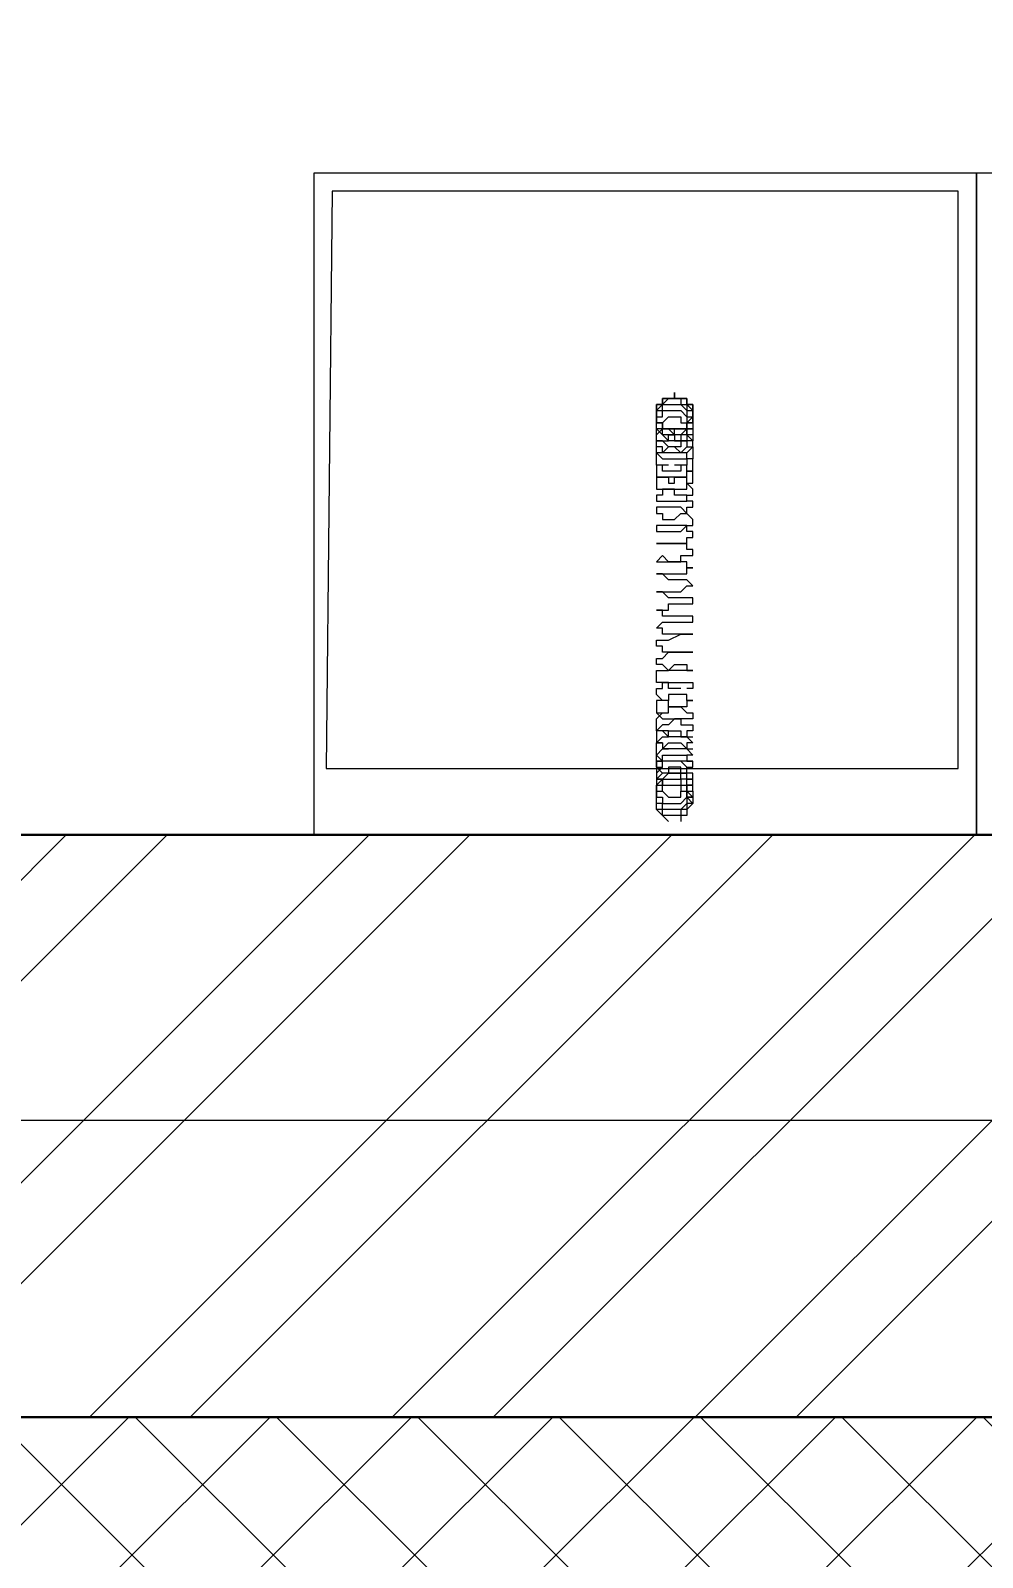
# Model space of a CAD drawing. Header units: millimetres. Extents: x -248073 to 8952771, y -150083 to 710860.
# Drawn here: x -4439 to -3606, y 51012 to 52350 of the extents above; entities that cross this region are included whole.
import ezdxf
from ezdxf.enums import TextEntityAlignment as Align

# ---------------------------------------------------------------- set-up
doc = ezdxf.new("R2018")
doc.units = ezdxf.units.MM
doc.linetypes.add('CENTER', pattern=[2, 1.25, -0.25, 0.25, -0.25])
for name, color, linetype, lineweight in [('АР_Маркер экспликации', 239, 'Continuous', 13), ('АР_Номер помещения', 1, 'Continuous', 25), ('АР_Оси', 193, 'Continuous', 9), ('АР_Сущ Несущая стена', 202, 'Continuous', 30), ('АР_Утеплитель', 250, 'Continuous', 9), ('АР_Штриховка кирпич', 250, 'Continuous', 9)]:
    doc.layers.add(name, color=color, linetype=linetype, lineweight=lineweight)
doc.layers.add('АР_Названия помещений', color=124, linetype='Continuous', lineweight=5, plot=False)
doc.layers.add('ТХ_ВК_оборуд.пищеблок', color=250, linetype='Continuous')
doc.styles.add('ISOCPEUR', font='', dxfattribs={"width": 0.7})
doc.styles.get("Standard").update_dxf_attribs({"font": 'arial.ttf'})
doc.styles.get('ISOCPEUR').set_extended_font_data('ISOCPEUR')

# ---------------------------------------------------------------- blocks, each defined once
blk = doc.blocks.new('*U66')
at = {"color": 8, "style": 'ISOCPEUR', "width": 0.7, "flags": 1}
blk.add_attdef('КАТЕГОРИЯ', (-499.2, -2092.2), '', height=250, dxfattribs=at)
at = {"layer": 'АР_Номер помещения', "color": 8, "style": 'ISOCPEUR', "width": 0.7}
blk.add_attdef('НОМЕР_ПОМЕЩЕНИЯ', text='', height=300, dxfattribs=at).set_placement((2696.7, -2878.4), align=Align.MIDDLE_CENTER)

msp = doc.modelspace()

# ---------------------------------------------------------------- hatches: boundary and pattern name
at = {"layer": 'АР_Утеплитель', "ltscale": 100}
h = msp.add_hatch(dxfattribs=at)
h.set_pattern_fill('ANSI37', color=8, scale=700)
h.set_pattern_definition([(45, (-976790.15, 99707.145), (-61.871843, 61.871843), []), (135, (-976790.15, 99707.145), (-61.871843, -61.871843), [])])
h.paths.add_polyline_path([(-6840.05, 61385), (-6690.05, 61385), (-6690.07, 61385), (-6840.07, 61385)])
h.paths.add_polyline_path([(-6690.06, 52032.29), (-6840.06, 52032.29), (-6840.06, 50985), (-900.18, 50985), (-900.18, 50885), (-750.18, 50885), (-750.18, 51135), (-6690.06, 51135)])
h.paths.add_polyline_path([(-6690.06, 52135), (-6840.06, 52135), (-6840.06, 52032.29), (-6690.06, 52032.29)])
h.paths.add_polyline_path([(-6690.06, 55225), (-6840.06, 55225), (-6840.06, 53315), (-6690.06, 53315)])
h.paths.add_polyline_path([(-6690.06, 58305), (-6840.06, 58305), (-6840.06, 56405), (-6690.06, 56405)])
h.paths.add_polyline_path([(-6840.06, 59485), (-6690.06, 59485), (-6690.06, 61385), (-6840.06, 61385)])
at = {"layer": 'АР_Штриховка кирпич', "ltscale": 100}
h = msp.add_hatch(dxfattribs=at)
h.set_pattern_fill('ANSI32', color=8, scale=500)
h.set_pattern_definition([(45, (-951676.66, 109617.1), (-132.58252, 132.58252), []), (45, (-951588.28, 109617.1), (-132.58252, 132.58252), [])])
h.paths.add_polyline_path([(-6180.06, 52070), (-6690.06, 52070), (-6690.06, 51135), (-750.18, 51135), (-750.06, 50885), (-110.06, 50885), (-110.18, 51645), (-6180.06, 51645)])

# ---------------------------------------------------------------- linework, layer by layer
at = {"layer": 'АР_Оси', "color": 8, "linetype": 'CENTER', "ltscale": 1000}
msp.add_line((-12563.76, 51395), (70614.65, 51395), dxfattribs=at)
at = {"layer": 'АР_Сущ Несущая стена', "color": 8, "ltscale": 100}
for p, q in [((-6180.06, 51645), (-110.18, 51645)), ((-6690.06, 51135), (-750.18, 51135))]:
    msp.add_line(p, q, dxfattribs=at)
at = {"layer": 'ТХ_ВК_оборуд.пищеблок', "color": 8, "lineweight": 0}
for points in [[(-3611.14, 51645), (-3611.14, 52224.99), (-4191.13, 52224.99), (-4191.13, 51645)], [(-3031.15, 51645), (-3031.15, 52224.99), (-3611.14, 52224.99), (-3611.14, 51645)], [(-3627.02, 51703.23), (-3627.02, 52209.11), (-4175.24, 52209.11), (-4180.54, 51703.23)]]:
    msp.add_lwpolyline(points, close=True, dxfattribs=at)
at = {"layer": 'ТХ_ВК_оборуд.пищеблок', "color": 8, "lineweight": 0, "elevation": 0}
for points in [[(-3875.33, 51979.74), (-3880.63, 51979.74), (-3885.92, 51979.74), (-3885.92, 51985.04), (-3891.21, 51985.04), (-3891.21, 51990.33), (-3891.21, 51995.62), (-3885.92, 52000.92), (-3880.63, 52000.92), (-3875.33, 51995.62), (-3875.33, 52000.92), (-3870.04, 52000.92), (-3864.74, 52000.92), (-3864.74, 52006.21), (-3859.45, 52006.21), (-3859.45, 52011.51), (-3859.45, 52016.8), (-3864.74, 52022.1), (-3864.74, 52027.39), (-3870.04, 52027.39), (-3875.33, 52027.39), (-3880.63, 52027.39), (-3885.92, 52027.39), (-3885.92, 52022.1), (-3891.21, 52022.1), (-3891.21, 52016.8), (-3891.21, 52011.51), (-3891.21, 52006.21), (-3885.92, 52006.21), (-3885.92, 52000.92), (-3880.63, 52000.92), (-3875.33, 52000.92), (-3870.04, 52000.92), (-3864.74, 52000.92), (-3870.04, 52000.92), (-3864.74, 52000.92), (-3870.04, 52000.92), (-3864.74, 52000.92), (-3870.04, 52000.92), (-3864.74, 52000.92), (-3870.04, 52000.92), (-3864.74, 52000.92), (-3870.04, 52000.92), (-3864.74, 52000.92), (-3870.04, 52000.92), (-3864.74, 52000.92), (-3870.04, 52000.92), (-3864.74, 52000.92), (-3864.74, 52006.21), (-3864.74, 52000.92), (-3864.74, 52006.21), (-3864.74, 52000.92), (-3864.74, 52006.21), (-3864.74, 52000.92), (-3864.74, 52006.21), (-3864.74, 52000.92), (-3864.74, 52006.21), (-3864.74, 52000.92), (-3864.74, 52006.21), (-3864.74, 52000.92), (-3864.74, 52006.21), (-3864.74, 52000.92), (-3864.74, 52006.21), (-3859.45, 52011.51), (-3859.45, 52016.8), (-3859.45, 52011.51), (-3859.45, 52016.8), (-3859.45, 52011.51), (-3859.45, 52016.8), (-3859.45, 52011.51), (-3859.45, 52016.8), (-3859.45, 52011.51), (-3859.45, 52016.8), (-3859.45, 52011.51), (-3859.45, 52016.8), (-3859.45, 52011.51), (-3859.45, 52016.8), (-3859.45, 52011.51), (-3859.45, 52016.8), (-3859.45, 52022.1), (-3859.45, 52016.8), (-3859.45, 52022.1), (-3864.74, 52022.1), (-3859.45, 52022.1), (-3864.74, 52022.1), (-3859.45, 52022.1), (-3864.74, 52022.1), (-3859.45, 52022.1), (-3864.74, 52022.1), (-3859.45, 52022.1), (-3864.74, 52022.1), (-3859.45, 52022.1), (-3864.74, 52022.1), (-3859.45, 52022.1), (-3864.74, 52022.1), (-3859.45, 52022.1), (-3864.74, 52022.1), (-3864.74, 52027.39), (-3864.74, 52022.1), (-3864.74, 52027.39), (-3870.04, 52027.39), (-3864.74, 52027.39), (-3870.04, 52027.39), (-3864.74, 52027.39), (-3870.04, 52027.39), (-3864.74, 52027.39), (-3870.04, 52027.39), (-3864.74, 52027.39), (-3870.04, 52027.39), (-3864.74, 52027.39), (-3870.04, 52027.39), (-3864.74, 52027.39), (-3870.04, 52027.39), (-3864.74, 52027.39), (-3870.04, 52027.39), (-3875.33, 52027.39), (-3870.04, 52027.39), (-3875.33, 52027.39), (-3870.04, 52027.39), (-3875.33, 52027.39), (-3870.04, 52027.39), (-3875.33, 52027.39), (-3870.04, 52027.39), (-3875.33, 52027.39), (-3870.04, 52027.39), (-3875.33, 52027.39), (-3870.04, 52027.39), (-3875.33, 52027.39), (-3870.04, 52027.39), (-3875.33, 52027.39), (-3875.33, 52032.68), (-3875.33, 52027.39), (-3880.63, 52027.39), (-3885.92, 52027.39), (-3880.63, 52027.39), (-3885.92, 52027.39), (-3885.92, 52022.1), (-3885.92, 52027.39), (-3885.92, 52022.1), (-3885.92, 52027.39), (-3885.92, 52022.1), (-3885.92, 52027.39), (-3885.92, 52022.1), (-3885.92, 52027.39), (-3885.92, 52022.1), (-3885.92, 52027.39), (-3885.92, 52022.1), (-3885.92, 52027.39), (-3885.92, 52022.1), (-3885.92, 52027.39), (-3885.92, 52022.1), (-3891.21, 52022.1), (-3891.21, 52016.8), (-3891.21, 52022.1), (-3891.21, 52016.8), (-3891.21, 52022.1), (-3891.21, 52016.8), (-3891.21, 52022.1), (-3891.21, 52016.8), (-3891.21, 52022.1), (-3891.21, 52016.8), (-3891.21, 52022.1), (-3891.21, 52016.8), (-3891.21, 52022.1), (-3891.21, 52016.8), (-3891.21, 52022.1), (-3891.21, 52016.8), (-3891.21, 52011.51), (-3891.21, 52006.21), (-3885.92, 52006.21), (-3885.92, 52000.92), (-3880.63, 52000.92), (-3875.33, 52000.92), (-3880.63, 52000.92), (-3885.92, 52000.92), (-3885.92, 52006.21), (-3891.21, 52006.21), (-3891.21, 52011.51), (-3891.21, 52016.8), (-3891.21, 52011.51), (-3891.21, 52006.21), (-3885.92, 52006.21), (-3885.92, 52000.92), (-3880.63, 52000.92), (-3875.33, 52000.92), (-3870.04, 52000.92), (-3875.33, 52000.92), (-3880.63, 52000.92), (-3885.92, 52000.92), (-3885.92, 52006.21), (-3891.21, 52006.21), (-3891.21, 52011.51), (-3891.21, 52016.8), (-3891.21, 52011.51), (-3891.21, 52006.21), (-3885.92, 52006.21), (-3885.92, 52000.92), (-3880.63, 52000.92), (-3875.33, 52000.92), (-3870.04, 52000.92), (-3875.33, 52000.92), (-3880.63, 52000.92), (-3885.92, 52000.92), (-3885.92, 52006.21), (-3891.21, 52006.21), (-3891.21, 52011.51), (-3891.21, 52016.8), (-3891.21, 52011.51), (-3891.21, 52006.21), (-3885.92, 52006.21), (-3885.92, 52000.92), (-3880.63, 52000.92), (-3875.33, 52000.92), (-3870.04, 52000.92), (-3875.33, 52000.92), (-3880.63, 52000.92), (-3885.92, 52000.92), (-3885.92, 52006.21), (-3891.21, 52006.21), (-3891.21, 52011.51), (-3891.21, 52016.8), (-3891.21, 52011.51), (-3891.21, 52006.21), (-3885.92, 52006.21), (-3885.92, 52000.92), (-3880.63, 52000.92), (-3875.33, 52000.92), (-3870.04, 52000.92), (-3875.33, 52000.92), (-3880.63, 52000.92), (-3885.92, 52000.92), (-3885.92, 52006.21), (-3891.21, 52006.21), (-3891.21, 52011.51), (-3891.21, 52016.8), (-3891.21, 52011.51), (-3891.21, 52006.21), (-3885.92, 52006.21), (-3885.92, 52000.92), (-3880.63, 52000.92), (-3875.33, 52000.92)], [(-3875.33, 52027.39), (-3875.33, 52032.68), (-3875.33, 52027.39), (-3880.63, 52027.39), (-3885.92, 52027.39)], [(-3875.33, 52027.39), (-3875.33, 52032.68), (-3875.33, 52027.39), (-3880.63, 52027.39), (-3885.92, 52027.39)], [(-3875.33, 52027.39), (-3875.33, 52032.68), (-3875.33, 52027.39), (-3880.63, 52027.39), (-3885.92, 52027.39)], [(-3875.33, 52027.39), (-3875.33, 52032.68), (-3875.33, 52027.39), (-3880.63, 52027.39), (-3885.92, 52027.39)], [(-3875.33, 52027.39), (-3875.33, 52032.68), (-3875.33, 52027.39), (-3880.63, 52027.39), (-3885.92, 52027.39)], [(-3875.33, 52027.39), (-3875.33, 52032.68), (-3875.33, 52027.39), (-3880.63, 52027.39), (-3885.92, 52027.39)], [(-3875.33, 52027.39), (-3875.33, 52032.68), (-3875.33, 52027.39), (-3880.63, 52027.39), (-3885.92, 52027.39)], [(-3875.33, 52027.39), (-3875.33, 52032.68), (-3875.33, 52027.39), (-3880.63, 52027.39), (-3885.92, 52027.39)], [(-3875.33, 52032.68), (-3875.33, 52027.39), (-3875.33, 52032.68)], [(-3875.33, 52027.39), (-3875.33, 52032.68), (-3875.33, 52027.39)], [(-3875.33, 52032.68), (-3875.33, 52027.39), (-3875.33, 52032.68)], [(-3875.33, 52027.39), (-3875.33, 52032.68), (-3875.33, 52027.39)], [(-3880.63, 51985.04), (-3885.92, 51979.74), (-3891.21, 51979.74), (-3891.21, 51985.04), (-3891.21, 51990.33), (-3885.92, 51990.33), (-3880.63, 51990.33), (-3880.63, 51995.62), (-3875.33, 51995.62), (-3875.33, 51990.33), (-3870.04, 51990.33), (-3864.74, 51990.33), (-3864.74, 51985.04), (-3859.45, 51985.04), (-3859.45, 51979.74), (-3859.45, 51974.45), (-3864.74, 51974.45), (-3864.74, 51969.15), (-3870.04, 51969.15), (-3870.04, 51963.86), (-3875.33, 51963.86), (-3880.63, 51963.86), (-3885.92, 51963.86), (-3885.92, 51969.15), (-3891.21, 51969.15), (-3891.21, 51974.45), (-3891.21, 51979.74), (-3885.92, 51974.45), (-3880.63, 51974.45), (-3875.33, 51974.45), (-3870.04, 51974.45), (-3864.74, 51974.45), (-3864.74, 51979.74), (-3859.45, 51985.04), (-3859.45, 51990.33), (-3864.74, 51995.62), (-3864.74, 52000.92), (-3870.04, 52000.92), (-3875.33, 52000.92), (-3880.63, 52000.92), (-3885.92, 52000.92), (-3885.92, 52006.21), (-3891.21, 52006.21), (-3891.21, 52011.51), (-3891.21, 52016.8), (-3885.92, 52022.1), (-3880.63, 52027.39), (-3875.33, 52027.39), (-3870.04, 52027.39), (-3870.04, 52022.1), (-3864.74, 52022.1), (-3864.74, 52016.8), (-3859.45, 52016.8), (-3859.45, 52011.51), (-3859.45, 52006.21), (-3864.74, 52006.21), (-3864.74, 52000.92), (-3870.04, 51995.62), (-3875.33, 51995.62), (-3880.63, 51995.62), (-3885.92, 51995.62), (-3885.92, 52000.92), (-3891.21, 52000.92), (-3891.21, 52006.21), (-3891.21, 52011.51), (-3891.21, 52016.8), (-3885.92, 52016.8), (-3885.92, 52022.1), (-3880.63, 52022.1), (-3875.33, 52022.1), (-3870.04, 52022.1), (-3864.74, 52016.8), (-3864.74, 52011.51), (-3859.45, 52011.51), (-3859.45, 52006.21), (-3859.45, 52000.92), (-3864.74, 52000.92), (-3864.74, 51995.62), (-3870.04, 51995.62), (-3870.04, 51990.33), (-3875.33, 51990.33), (-3880.63, 51990.33), (-3885.92, 51995.62), (-3891.21, 52000.92), (-3891.21, 52006.21), (-3891.21, 52011.51), (-3885.92, 52011.51), (-3885.92, 52016.8), (-3880.63, 52016.8), (-3875.33, 52016.8), (-3870.04, 52016.8), (-3864.74, 52011.51), (-3864.74, 52006.21), (-3859.45, 52011.51), (-3864.74, 52006.21), (-3859.45, 52011.51), (-3864.74, 52006.21), (-3859.45, 52011.51), (-3864.74, 52006.21), (-3859.45, 52011.51), (-3864.74, 52006.21), (-3859.45, 52011.51), (-3864.74, 52006.21), (-3859.45, 52011.51), (-3864.74, 52006.21), (-3859.45, 52011.51), (-3864.74, 52006.21), (-3859.45, 52006.21), (-3859.45, 52000.92), (-3859.45, 51995.62), (-3864.74, 51995.62), (-3864.74, 51990.33), (-3870.04, 51990.33), (-3870.04, 51985.04), (-3875.33, 51985.04), (-3880.63, 51985.04), (-3885.92, 51990.33), (-3891.21, 51990.33), (-3891.21, 51995.62), (-3891.21, 52000.92), (-3891.21, 52006.21), (-3885.92, 52006.21), (-3880.63, 52011.51), (-3875.33, 52011.51), (-3870.04, 52011.51), (-3870.04, 52006.21), (-3864.74, 52006.21), (-3864.74, 52000.92), (-3859.45, 52000.92), (-3859.45, 51995.62), (-3859.45, 51990.33), (-3864.74, 51990.33), (-3864.74, 51985.04), (-3870.04, 51979.74), (-3875.33, 51979.74), (-3880.63, 51979.74)], [(-3891.21, 52022.1), (-3885.92, 52022.1), (-3891.21, 52022.1)], [(-3891.21, 52022.1), (-3885.92, 52022.1), (-3891.21, 52022.1)], [(-3885.92, 52022.1), (-3891.21, 52022.1)], [(-3885.92, 52022.1), (-3891.21, 52022.1)], [(-3885.92, 52022.1), (-3891.21, 52022.1)], [(-3885.92, 52022.1), (-3891.21, 52022.1)], [(-3885.92, 52022.1), (-3891.21, 52022.1)], [(-3885.92, 52022.1), (-3891.21, 52022.1)], [(-3885.92, 52022.1), (-3891.21, 52022.1)], [(-3885.92, 52022.1), (-3891.21, 52022.1)], [(-3885.92, 52027.39), (-3880.63, 52027.39), (-3885.92, 52027.39)], [(-3880.63, 52027.39), (-3875.33, 52027.39), (-3880.63, 52027.39)], [(-3880.63, 52027.39), (-3875.33, 52027.39), (-3880.63, 52027.39)], [(-3864.74, 52027.39), (-3864.74, 52022.1), (-3864.74, 52027.39)], [(-3864.74, 52022.1), (-3864.74, 52027.39)], [(-3864.74, 52022.1), (-3864.74, 52027.39)], [(-3864.74, 52022.1), (-3864.74, 52027.39)], [(-3864.74, 52022.1), (-3864.74, 52027.39)], [(-3864.74, 52022.1), (-3864.74, 52027.39)], [(-3864.74, 52022.1), (-3864.74, 52027.39)], [(-3864.74, 52022.1), (-3864.74, 52027.39)], [(-3864.74, 52022.1), (-3864.74, 52027.39)], [(-3859.45, 52022.1), (-3859.45, 52016.8), (-3859.45, 52022.1)], [(-3859.45, 52016.8), (-3859.45, 52022.1)], [(-3859.45, 52016.8), (-3859.45, 52022.1)], [(-3859.45, 52016.8), (-3859.45, 52022.1)], [(-3859.45, 52016.8), (-3859.45, 52022.1)], [(-3859.45, 52016.8), (-3859.45, 52022.1)], [(-3859.45, 52016.8), (-3859.45, 52022.1)], [(-3859.45, 52016.8), (-3859.45, 52022.1)], [(-3859.45, 52016.8), (-3859.45, 52022.1)], [(-3891.21, 52011.51), (-3891.21, 52016.8), (-3891.21, 52011.51)], [(-3891.21, 52011.51), (-3891.21, 52016.8), (-3891.21, 52011.51)], [(-3891.21, 52006.21), (-3891.21, 52011.51), (-3891.21, 52006.21)], [(-3891.21, 52006.21), (-3891.21, 52011.51), (-3891.21, 52006.21)], [(-3885.92, 52006.21), (-3891.21, 52006.21), (-3885.92, 52006.21)], [(-3885.92, 52006.21), (-3891.21, 52006.21), (-3885.92, 52006.21)], [(-3885.92, 52000.92), (-3885.92, 52006.21), (-3885.92, 52000.92)], [(-3885.92, 52000.92), (-3885.92, 52006.21), (-3885.92, 52000.92)], [(-3880.63, 52000.92), (-3885.92, 52000.92), (-3880.63, 52000.92)], [(-3880.63, 52000.92), (-3885.92, 52000.92), (-3880.63, 52000.92)], [(-3875.33, 52000.92), (-3880.63, 52000.92), (-3875.33, 52000.92)], [(-3875.33, 52000.92), (-3880.63, 52000.92), (-3875.33, 52000.92)], [(-3870.04, 52000.92), (-3875.33, 52000.92), (-3870.04, 52000.92)], [(-3870.04, 52000.92), (-3875.33, 52000.92), (-3870.04, 52000.92)], [(-3870.04, 52000.92), (-3875.33, 52000.92), (-3870.04, 52000.92)], [(-3880.63, 51969.15), (-3885.92, 51969.15), (-3891.21, 51969.15), (-3891.21, 51963.86), (-3891.21, 51958.57), (-3885.92, 51958.57), (-3880.63, 51958.57), (-3880.63, 51953.27), (-3875.33, 51953.27), (-3875.33, 51958.57), (-3870.04, 51958.57), (-3864.74, 51958.57), (-3864.74, 51963.86), (-3859.45, 51963.86), (-3859.45, 51969.15), (-3859.45, 51974.45), (-3864.74, 51974.45), (-3864.74, 51979.74), (-3870.04, 51979.74), (-3875.33, 51985.04)], [(-3864.74, 51836.8), (-3870.04, 51836.8), (-3875.33, 51836.8), (-3880.63, 51836.8), (-3885.92, 51836.8), (-3885.92, 51842.1), (-3891.21, 51842.1), (-3885.92, 51842.1), (-3880.63, 51842.1), (-3880.63, 51847.39), (-3875.33, 51847.39), (-3870.04, 51847.39), (-3864.74, 51847.39), (-3859.45, 51847.39), (-3859.45, 51852.69), (-3864.74, 51852.69), (-3870.04, 51852.69), (-3875.33, 51852.69), (-3880.63, 51852.69), (-3885.92, 51857.98), (-3891.21, 51857.98), (-3885.92, 51857.98), (-3880.63, 51857.98), (-3870.04, 51857.98), (-3864.74, 51863.27), (-3859.45, 51863.27), (-3864.74, 51868.57), (-3870.04, 51868.57), (-3875.33, 51868.57), (-3880.63, 51868.57), (-3885.92, 51873.86), (-3891.21, 51873.86), (-3885.92, 51873.86), (-3880.63, 51873.86), (-3870.04, 51873.86), (-3864.74, 51873.86), (-3864.74, 51879.16), (-3859.45, 51879.16), (-3864.74, 51879.16), (-3864.74, 51884.45), (-3870.04, 51884.45), (-3875.33, 51884.45), (-3880.63, 51884.45), (-3885.92, 51889.74), (-3891.21, 51884.45), (-3885.92, 51884.45), (-3880.63, 51884.45), (-3875.33, 51884.45), (-3870.04, 51884.45), (-3870.04, 51889.74), (-3864.74, 51889.74), (-3859.45, 51889.74), (-3859.45, 51895.04), (-3864.74, 51895.04), (-3864.74, 51900.33), (-3870.04, 51900.33), (-3875.33, 51900.33), (-3880.63, 51900.33), (-3885.92, 51900.33), (-3891.21, 51900.33), (-3885.92, 51900.33), (-3880.63, 51900.33), (-3870.04, 51900.33), (-3864.74, 51900.33), (-3864.74, 51905.63), (-3859.45, 51905.63), (-3859.45, 51910.92), (-3864.74, 51910.92), (-3864.74, 51916.21), (-3870.04, 51916.21), (-3875.33, 51916.21), (-3880.63, 51916.21), (-3885.92, 51916.21), (-3891.21, 51916.21), (-3891.21, 51910.92), (-3885.92, 51910.92), (-3880.63, 51910.92), (-3875.33, 51910.92), (-3870.04, 51910.92), (-3864.74, 51916.21), (-3859.45, 51916.21), (-3859.45, 51921.51), (-3864.74, 51926.8), (-3870.04, 51932.1), (-3875.33, 51932.1), (-3880.63, 51932.1), (-3885.92, 51932.1), (-3891.21, 51932.1), (-3891.21, 51926.8), (-3885.92, 51926.8), (-3885.92, 51921.51), (-3880.63, 51921.51), (-3875.33, 51921.51), (-3870.04, 51926.8), (-3864.74, 51926.8), (-3864.74, 51932.1), (-3859.45, 51932.1), (-3859.45, 51937.39), (-3864.74, 51937.39), (-3864.74, 51942.68), (-3870.04, 51942.68), (-3875.33, 51942.68), (-3875.33, 51947.98), (-3880.63, 51947.98), (-3885.92, 51947.98), (-3885.92, 51942.68), (-3891.21, 51942.68), (-3891.21, 51937.39), (-3885.92, 51937.39), (-3880.63, 51937.39), (-3875.33, 51937.39), (-3870.04, 51937.39), (-3864.74, 51937.39), (-3864.74, 51942.68), (-3859.45, 51942.68), (-3859.45, 51947.98), (-3864.74, 51953.27), (-3864.74, 51958.57), (-3870.04, 51958.57), (-3875.33, 51958.57), (-3880.63, 51958.57), (-3885.92, 51958.57), (-3891.21, 51958.57), (-3891.21, 51953.27), (-3891.21, 51947.98), (-3885.92, 51947.98), (-3880.63, 51947.98), (-3875.33, 51947.98), (-3870.04, 51947.98), (-3864.74, 51947.98), (-3864.74, 51953.27), (-3859.45, 51953.27), (-3859.45, 51958.57), (-3859.45, 51963.86), (-3864.74, 51963.86), (-3864.74, 51969.15), (-3870.04, 51969.15), (-3875.33, 51969.15)], [(-3864.74, 51805.04), (-3870.04, 51805.04), (-3875.33, 51805.04), (-3880.63, 51805.04), (-3885.92, 51805.04), (-3885.92, 51810.33), (-3891.21, 51810.33), (-3891.21, 51815.63), (-3885.92, 51815.63), (-3880.63, 51815.63), (-3870.04, 51820.92), (-3864.74, 51820.92), (-3859.45, 51820.92), (-3864.74, 51820.92), (-3870.04, 51820.92), (-3875.33, 51820.92), (-3880.63, 51820.92), (-3885.92, 51820.92), (-3885.92, 51826.22), (-3891.21, 51826.22), (-3885.92, 51831.51), (-3880.63, 51831.51), (-3870.04, 51831.51), (-3864.74, 51831.51), (-3859.45, 51831.51), (-3859.45, 51836.8), (-3864.74, 51836.8), (-3870.04, 51836.8)], [(-3859.45, 51762.69), (-3864.74, 51762.69), (-3864.74, 51757.39), (-3870.04, 51757.39), (-3875.33, 51757.39), (-3880.63, 51757.39), (-3880.63, 51762.69), (-3885.92, 51762.69), (-3891.21, 51767.98), (-3891.21, 51773.28), (-3885.92, 51773.28), (-3885.92, 51778.57), (-3891.21, 51778.57), (-3891.21, 51783.86), (-3891.21, 51789.16), (-3885.92, 51789.16), (-3880.63, 51789.16), (-3875.33, 51794.45), (-3870.04, 51794.45), (-3864.74, 51794.45), (-3864.74, 51789.16), (-3859.45, 51789.16), (-3864.74, 51789.16), (-3870.04, 51789.16), (-3875.33, 51789.16), (-3880.63, 51789.16), (-3885.92, 51794.45), (-3891.21, 51794.45), (-3891.21, 51799.75), (-3885.92, 51799.75), (-3880.63, 51805.04), (-3870.04, 51805.04), (-3864.74, 51805.04), (-3859.45, 51805.04), (-3864.74, 51805.04), (-3870.04, 51805.04)], [(-3870.04, 51773.28), (-3875.33, 51773.28), (-3880.63, 51773.28), (-3880.63, 51778.57), (-3885.92, 51778.57), (-3880.63, 51778.57), (-3875.33, 51778.57), (-3870.04, 51778.57), (-3864.74, 51778.57), (-3859.45, 51778.57), (-3859.45, 51773.28), (-3864.74, 51773.28)], [(-3864.74, 51762.69), (-3859.45, 51762.69), (-3864.74, 51762.69), (-3864.74, 51767.98), (-3870.04, 51767.98), (-3875.33, 51767.98), (-3880.63, 51767.98), (-3880.63, 51762.69), (-3885.92, 51762.69), (-3891.21, 51762.69), (-3891.21, 51757.39), (-3891.21, 51752.1), (-3885.92, 51746.81), (-3880.63, 51746.81), (-3875.33, 51746.81), (-3870.04, 51746.81), (-3870.04, 51741.51), (-3864.74, 51741.51), (-3859.45, 51741.51), (-3859.45, 51736.22), (-3864.74, 51736.22), (-3864.74, 51730.92), (-3870.04, 51730.92), (-3875.33, 51730.92), (-3880.63, 51730.92), (-3885.92, 51736.22), (-3891.21, 51736.22), (-3891.21, 51741.51), (-3891.21, 51746.81), (-3885.92, 51752.1)], [(-3891.21, 51752.1), (-3885.92, 51752.1), (-3880.63, 51752.1), (-3880.63, 51757.39), (-3875.33, 51757.39), (-3870.04, 51757.39), (-3864.74, 51752.1), (-3859.45, 51752.1), (-3859.45, 51746.81), (-3864.74, 51746.81)], [(-3859.45, 51746.81), (-3864.74, 51746.81), (-3870.04, 51746.81), (-3875.33, 51746.81), (-3880.63, 51741.51), (-3885.92, 51741.51), (-3891.21, 51736.22), (-3891.21, 51730.92), (-3891.21, 51725.63), (-3885.92, 51730.92), (-3880.63, 51730.92), (-3880.63, 51736.22), (-3875.33, 51736.22), (-3870.04, 51736.22), (-3870.04, 51730.92), (-3864.74, 51730.92), (-3859.45, 51730.92)], [(-3880.63, 51736.22), (-3885.92, 51736.22), (-3891.21, 51736.22)], [(-3885.92, 51704.45), (-3891.21, 51699.16), (-3891.21, 51693.87), (-3891.21, 51688.57), (-3891.21, 51683.28), (-3885.92, 51683.28), (-3885.92, 51688.57), (-3880.63, 51688.57), (-3875.33, 51688.57), (-3870.04, 51688.57), (-3870.04, 51683.28), (-3864.74, 51683.28), (-3864.74, 51677.98), (-3859.45, 51677.98), (-3859.45, 51672.69), (-3864.74, 51667.4), (-3864.74, 51662.1), (-3870.04, 51662.1), (-3875.33, 51662.1), (-3880.63, 51662.1), (-3885.92, 51662.1), (-3891.21, 51667.4), (-3891.21, 51672.69), (-3891.21, 51677.98), (-3891.21, 51683.28), (-3885.92, 51683.28), (-3885.92, 51688.57), (-3880.63, 51688.57), (-3875.33, 51688.57), (-3870.04, 51688.57), (-3864.74, 51688.57), (-3864.74, 51683.28), (-3859.45, 51683.28), (-3859.45, 51688.57), (-3864.74, 51688.57), (-3864.74, 51693.87), (-3870.04, 51693.87), (-3870.04, 51699.16), (-3875.33, 51699.16), (-3880.63, 51699.16), (-3885.92, 51699.16), (-3891.21, 51704.45), (-3891.21, 51709.75), (-3891.21, 51715.04), (-3885.92, 51720.34), (-3880.63, 51725.63), (-3875.33, 51725.63), (-3870.04, 51725.63), (-3864.74, 51720.34), (-3859.45, 51720.34)], [(-3891.21, 51704.45), (-3885.92, 51704.45), (-3885.92, 51709.75), (-3891.21, 51709.75), (-3891.21, 51704.45), (-3891.21, 51699.16), (-3891.21, 51693.87), (-3885.92, 51693.87), (-3885.92, 51688.57), (-3880.63, 51688.57), (-3875.33, 51688.57), (-3870.04, 51688.57), (-3864.74, 51688.57), (-3864.74, 51693.87), (-3859.45, 51693.87), (-3859.45, 51699.16), (-3864.74, 51699.16), (-3864.74, 51704.45), (-3870.04, 51709.75), (-3875.33, 51709.75), (-3880.63, 51709.75), (-3885.92, 51709.75), (-3891.21, 51715.04), (-3891.21, 51720.34), (-3891.21, 51725.63), (-3885.92, 51725.63), (-3885.92, 51720.34)], [(-3885.92, 51725.63), (-3891.21, 51725.63)], [(-3864.74, 51730.92), (-3859.45, 51725.63), (-3864.74, 51725.63), (-3864.74, 51720.34), (-3870.04, 51720.34), (-3875.33, 51720.34), (-3880.63, 51720.34), (-3885.92, 51720.34), (-3880.63, 51720.34)], [(-3891.21, 51709.75), (-3885.92, 51709.75), (-3885.92, 51715.04), (-3880.63, 51715.04), (-3875.33, 51715.04), (-3870.04, 51715.04), (-3864.74, 51715.04), (-3864.74, 51709.75), (-3859.45, 51709.75)], [(-3864.74, 51720.34), (-3859.45, 51715.04), (-3864.74, 51715.04), (-3864.74, 51709.75), (-3870.04, 51709.75), (-3875.33, 51709.75), (-3880.63, 51709.75), (-3885.92, 51709.75)], [(-3891.21, 51688.57), (-3885.92, 51693.87), (-3880.63, 51699.16), (-3875.33, 51699.16), (-3870.04, 51699.16), (-3864.74, 51699.16), (-3864.74, 51704.45), (-3859.45, 51704.45), (-3859.45, 51709.75), (-3864.74, 51709.75)], [(-3880.63, 51656.81), (-3885.92, 51662.1), (-3891.21, 51667.4), (-3891.21, 51672.69), (-3891.21, 51677.98), (-3891.21, 51683.28), (-3885.92, 51683.28), (-3880.63, 51677.98), (-3875.33, 51677.98), (-3870.04, 51677.98), (-3870.04, 51683.28), (-3864.74, 51683.28), (-3864.74, 51688.57), (-3859.45, 51688.57), (-3859.45, 51693.87), (-3864.74, 51693.87), (-3864.74, 51699.16), (-3870.04, 51699.16), (-3870.04, 51704.45), (-3875.33, 51704.45), (-3880.63, 51704.45), (-3880.63, 51699.16)], [(-3891.21, 51693.87), (-3885.92, 51699.16)], [(-3885.92, 51693.87), (-3891.21, 51693.87), (-3891.21, 51688.57), (-3891.21, 51683.28), (-3891.21, 51677.98), (-3885.92, 51677.98), (-3885.92, 51672.69), (-3880.63, 51672.69), (-3875.33, 51672.69), (-3870.04, 51672.69), (-3864.74, 51677.98), (-3864.74, 51683.28), (-3859.45, 51677.98), (-3859.45, 51672.69), (-3864.74, 51672.69), (-3864.74, 51667.4), (-3870.04, 51667.4), (-3870.04, 51662.1), (-3875.33, 51662.1), (-3880.63, 51662.1), (-3885.92, 51662.1), (-3885.92, 51667.4), (-3891.21, 51667.4), (-3891.21, 51672.69), (-3891.21, 51677.98), (-3891.21, 51683.28), (-3891.21, 51688.57), (-3885.92, 51688.57), (-3885.92, 51693.87), (-3880.63, 51693.87), (-3875.33, 51693.87), (-3870.04, 51693.87), (-3870.04, 51688.57), (-3864.74, 51688.57), (-3864.74, 51683.28), (-3859.45, 51683.28), (-3859.45, 51677.98), (-3864.74, 51677.98), (-3864.74, 51672.69), (-3870.04, 51667.4), (-3875.33, 51667.4), (-3880.63, 51667.4), (-3885.92, 51667.4), (-3885.92, 51672.69), (-3891.21, 51672.69), (-3891.21, 51677.98), (-3891.21, 51683.28), (-3891.21, 51688.57), (-3885.92, 51688.57)], [(-3875.33, 51688.57), (-3870.04, 51688.57), (-3870.04, 51683.28), (-3864.74, 51683.28), (-3864.74, 51677.98), (-3859.45, 51672.69), (-3864.74, 51667.4), (-3864.74, 51662.1), (-3870.04, 51662.1), (-3870.04, 51656.81)]]:
    msp.add_lwpolyline(points, dxfattribs=at)
for points in [[(-3885.92, 52027.39), (-3880.63, 52027.39), (-3875.33, 52027.39), (-3875.33, 52032.68), (-3875.33, 52027.39), (-3875.33, 52032.68), (-3875.33, 52027.39), (-3880.63, 52027.39)], [(-3891.21, 52022.1), (-3885.92, 52022.1)], [(-3864.74, 52027.39), (-3864.74, 52022.1)], [(-3859.45, 52022.1), (-3859.45, 52016.8)]]:
    msp.add_lwpolyline(points, close=True, dxfattribs=at)

# ---------------------------------------------------------------- block references
at = {"layer": 'АР_Маркер экспликации', "color": 8}
ref = msp.add_blockref('*U66', (-5444.87, 55686.09), dxfattribs=at)
lines = msp.add_mtext('\\W0.8000;Доготовочный цех', dxfattribs={"layer": 'АР_Названия помещений', "color": 8, "insert": (-3681.44, 53451.32), "char_height": 3660.3939, "width": 926.94, "attachment_point": 1})
ref.add_attrib('ИМЯ_ПОМЕЩЕНИЯ', '', (-3681.44, 53451.32), dxfattribs={"flags": 104}).embed_mtext(lines)

doc.saveas('drawing.dxf')
